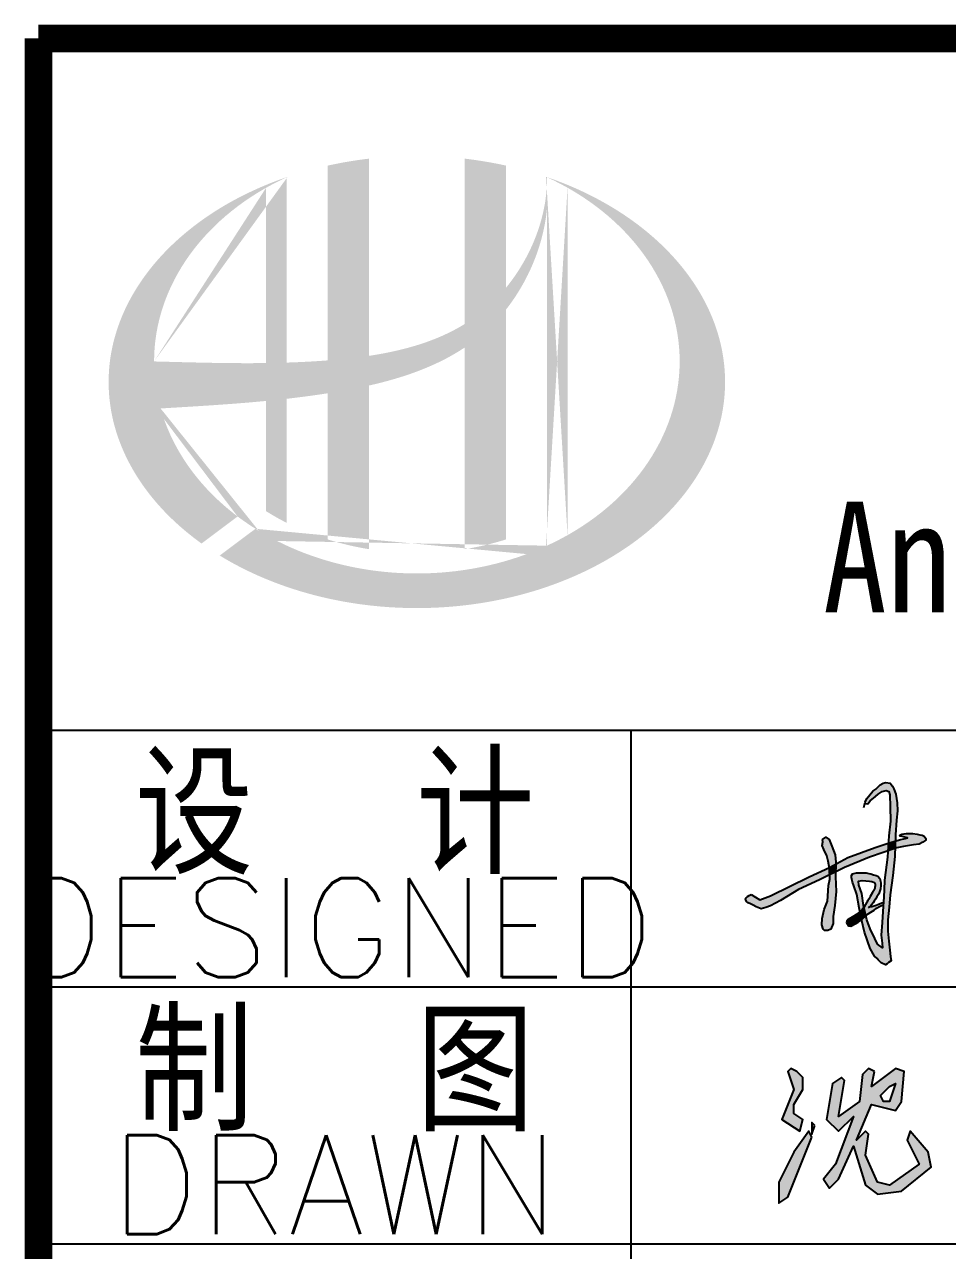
# Model space of a CAD drawing. Header units: millimetres. Extents: x 866561 to 877878, y 40199 to 44891.
# Drawn here: x 876693.65 to 876717.01, y 40247.47 to 40278.49 of the extents above; entities that cross this region are included whole.
import ezdxf
from ezdxf.enums import TextEntityAlignment as Align

# ---------------------------------------------------------------- set-up
doc = ezdxf.new("R2010")
doc.units = ezdxf.units.MM
doc.header["$LTSCALE"] = 1000
doc.header["$MEASUREMENT"] = 0
doc.layers.add('HATCH', color=8, linetype='Continuous')
doc.styles.add('ECEC_TQ', font='txt_l.shx', dxfattribs={"bigfont": 'hztxt_l.shx'})
doc.styles.add('ECEC_TQ_S', font='')
doc.styles.get('ECEC_TQ_S').set_extended_font_data('SimSun')

msp = doc.modelspace()

# ---------------------------------------------------------------- hatches: boundary and pattern name
h = msp.add_hatch(color=256)
edge = h.paths.add_edge_path()
edge.add_spline(control_points=[(876702.368, 40269.355), (876702.429, 40269.369), (876702.49, 40269.383), (876702.981, 40269.502), (876703.407, 40269.632), (876704.157, 40269.943), (876704.486, 40270.113), (876704.795, 40270.319)], knot_values=[61.629012, 61.629012, 61.629012, 61.629012, 63.330431, 63.330431, 75.353634, 75.353634, 85.398649, 85.398649, 85.398649, 85.398649], degree=3, periodic=0)
edge.add_line((876704.795, 40270.319), (876704.795, 40265.216))
edge.add_spline(control_points=[(876704.795, 40265.216), (876704.967, 40265.244), (876705.137, 40265.277), (876705.484, 40265.358), (876705.661, 40265.406), (876705.835, 40265.461)], knot_values=[4.908456, 4.908456, 4.908456, 4.908456, 4.992821, 4.992821, 5.083034, 5.083034, 5.083034, 5.083034], degree=3, periodic=0)
edge.add_line((876705.835, 40265.461), (876705.835, 40271.275))
edge.add_spline(control_points=[(876705.835, 40271.275), (876705.922, 40271.384), (876706.003, 40271.498), (876706.264, 40271.894), (876706.421, 40272.194), (876706.714, 40272.922), (876706.826, 40273.36), (876706.873, 40273.813), (876706.874, 40273.826), (876706.875, 40273.839)], knot_values=[97.991744, 97.991744, 97.991744, 97.991744, 101.64219, 101.64219, 110.337975, 110.337975, 121.934322, 121.934322, 122.270691, 122.270691, 122.270691, 122.270691], degree=3, periodic=0)
edge.add_line((876706.875, 40273.839), (876706.875, 40274.543))
edge.add_spline(control_points=[(876706.875, 40274.543), (876706.874, 40274.466), (876706.871, 40274.389), (876706.865, 40274.313)], knot_values=[126.194075, 126.194075, 126.194075, 126.194075, 128.396762, 128.396762, 128.396762, 128.396762], degree=3, periodic=0)
edge.add_spline(control_points=[(876706.865, 40274.313), (876706.86, 40274.251), (876706.854, 40274.188), (876706.846, 40274.126)], knot_values=[124.417049, 124.417049, 124.417049, 124.417049, 126.194075, 126.194075, 126.194075, 126.194075], degree=3, periodic=0)
edge.add_spline(control_points=[(876706.846, 40274.126), (876706.835, 40274.035), (876706.82, 40273.944), (876706.802, 40273.853)], knot_values=[121.80529, 121.80529, 121.80529, 121.80529, 124.417049, 124.417049, 124.417049, 124.417049], degree=3, periodic=0)
edge.add_spline(control_points=[(876706.802, 40273.853), (876706.778, 40273.731), (876706.749, 40273.61), (876706.714, 40273.49)], knot_values=[118.31574, 118.31574, 118.31574, 118.31574, 121.80529, 121.80529, 121.80529, 121.80529], degree=3, periodic=0)
edge.add_spline(control_points=[(876706.714, 40273.49), (876706.679, 40273.369), (876706.639, 40273.249), (876706.593, 40273.13)], knot_values=[114.795988, 114.795988, 114.795988, 114.795988, 118.31574, 118.31574, 118.31574, 118.31574], degree=3, periodic=0)
edge.add_spline(control_points=[(876706.593, 40273.13), (876706.548, 40273.013), (876706.499, 40272.898), (876706.444, 40272.784)], knot_values=[111.329641, 111.329641, 111.329641, 111.329641, 114.795988, 114.795988, 114.795988, 114.795988], degree=3, periodic=0)
edge.add_spline(control_points=[(876706.444, 40272.784), (876706.389, 40272.669), (876706.329, 40272.555), (876706.264, 40272.445)], knot_values=[107.79529, 107.79529, 107.79529, 107.79529, 111.329641, 111.329641, 111.329641, 111.329641], degree=3, periodic=0)
edge.add_spline(control_points=[(876706.264, 40272.445), (876706.201, 40272.336), (876706.134, 40272.231), (876706.063, 40272.128)], knot_values=[104.343579, 104.343579, 104.343579, 104.343579, 107.79529, 107.79529, 107.79529, 107.79529], degree=3, periodic=0)
edge.add_spline(control_points=[(876706.063, 40272.128), (876705.991, 40272.024), (876705.915, 40271.924), (876705.835, 40271.827)], knot_values=[100.8507, 100.8507, 100.8507, 100.8507, 104.343579, 104.343579, 104.343579, 104.343579], degree=3, periodic=0)
edge.add_line((876705.835, 40271.827), (876705.835, 40274.92))
edge.add_spline(control_points=[(876705.835, 40274.92), (876705.494, 40274.995), (876705.147, 40275.054), (876704.795, 40275.095)], knot_values=[4.423999, 4.423999, 4.423999, 4.423999, 4.558741, 4.558741, 4.558741, 4.558741], degree=3, periodic=0)
edge.add_line((876704.795, 40275.095), (876704.795, 40270.913))
edge.add_spline(control_points=[(876704.795, 40270.913), (876704.075, 40270.468), (876703.233, 40270.236), (876702.368, 40270.106)], knot_values=[63.246215, 63.246215, 63.246215, 63.246215, 87.689124, 87.689124, 87.689124, 87.689124], degree=3, periodic=0)
edge.add_line((876702.368, 40270.106), (876702.368, 40275.095))
edge.add_spline(control_points=[(876702.368, 40275.095), (876702.017, 40275.054), (876701.669, 40274.995), (876701.328, 40274.92)], knot_values=[4.866038, 4.866038, 4.866038, 4.866038, 5.000777, 5.000777, 5.000777, 5.000777], degree=3, periodic=0)
edge.add_line((876701.328, 40274.92), (876701.328, 40269.991))
edge.add_spline(control_points=[(876701.328, 40269.991), (876701.311, 40269.99), (876700.962, 40269.964), (876700.616, 40269.946), (876700.288, 40269.936)], knot_values=[43.657356, 43.657356, 43.657356, 43.657356, 44.134253, 53.497092, 53.497092, 53.497092, 53.497092], degree=3, periodic=0)
edge.add_line((876700.288, 40269.936), (876700.288, 40274.627))
edge.add_spline(control_points=[(876700.288, 40274.627), (876700.118, 40274.569), (876699.95, 40274.506), (876699.786, 40274.438)], knot_values=[5.14157, 5.14157, 5.14157, 5.14157, 5.212921, 5.212921, 5.212921, 5.212921], degree=3, periodic=0)
edge.add_spline(control_points=[(876699.786, 40274.438), (876699.717, 40274.41), (876699.649, 40274.381), (876699.327, 40274.239), (876699.081, 40274.117), (876698.846, 40273.985)], knot_values=[5.212921, 5.212921, 5.212921, 5.212921, 5.24296, 5.24296, 5.355623, 5.355623, 5.355623, 5.355623], degree=3, periodic=0)
edge.add_spline(control_points=[(876698.846, 40273.985), (876698.698, 40273.901), (876698.553, 40273.814), (876698.413, 40273.723)], knot_values=[5.355623, 5.355623, 5.355623, 5.355623, 5.426974, 5.426974, 5.426974, 5.426974], degree=3, periodic=0)
edge.add_spline(control_points=[(876698.413, 40273.723), (876698.339, 40273.674), (876698.266, 40273.625), (876698.131, 40273.53), (876698.069, 40273.485), (876698.008, 40273.439)], knot_values=[5.426974, 5.426974, 5.426974, 5.426974, 5.464765, 5.464765, 5.498325, 5.498325, 5.498325, 5.498325], degree=3, periodic=0)
edge.add_spline(control_points=[(876698.008, 40273.439), (876697.747, 40273.243), (876697.506, 40273.034), (876697.287, 40272.815)], knot_values=[5.498325, 5.498325, 5.498325, 5.498325, 5.641027, 5.641027, 5.641027, 5.641027], degree=3, periodic=0)
edge.add_spline(control_points=[(876697.287, 40272.815), (876697.217, 40272.745), (876697.15, 40272.674), (876696.945, 40272.448), (876696.816, 40272.29), (876696.699, 40272.128)], knot_values=[5.641027, 5.641027, 5.641027, 5.641027, 5.686569, 5.686569, 5.783729, 5.783729, 5.783729, 5.783729], degree=3, periodic=0)
edge.add_spline(control_points=[(876696.699, 40272.128), (876696.547, 40271.92), (876696.414, 40271.706), (876696.283, 40271.456), (876696.267, 40271.425), (876696.251, 40271.393)], knot_values=[5.783729, 5.783729, 5.783729, 5.783729, 5.908374, 5.908374, 5.92643, 5.92643, 5.92643, 5.92643], degree=3, periodic=0)
edge.add_spline(control_points=[(876696.251, 40271.393), (876696.126, 40271.142), (876696.026, 40270.885), (876695.951, 40270.626)], knot_values=[5.92643, 5.92643, 5.92643, 5.92643, 6.069132, 6.069132, 6.069132, 6.069132], degree=3, periodic=0)
edge.add_spline(control_points=[(876695.951, 40270.626), (876695.919, 40270.515), (876695.891, 40270.403), (876695.837, 40270.142), (876695.815, 40269.991), (876695.8, 40269.84)], knot_values=[6.069132, 6.069132, 6.069132, 6.069132, 6.130179, 6.130179, 6.211834, 6.211834, 6.211834, 6.211834], degree=3, periodic=0)
edge.add_spline(control_points=[(876695.8, 40269.84), (876695.788, 40269.709), (876695.782, 40269.577), (876695.782, 40269.445)], knot_values=[6.211834, 6.211834, 6.211834, 6.211834, 6.283185, 6.283185, 6.283185, 6.283185], degree=3, periodic=0)
edge.add_spline(control_points=[(876695.782, 40269.445), (876695.782, 40269.352), (876695.785, 40269.258), (876695.791, 40269.165)], knot_values=[6.283185, 6.283185, 6.283185, 6.283185, 6.333655, 6.333655, 6.333655, 6.333655], degree=3, periodic=0)
edge.add_spline(control_points=[(876695.791, 40269.165), (876695.804, 40268.979), (876695.829, 40268.792), (876695.866, 40268.607)], knot_values=[6.333655, 6.333655, 6.333655, 6.333655, 6.434594, 6.434594, 6.434594, 6.434594], degree=3, periodic=0)
edge.add_spline(control_points=[(876695.866, 40268.607), (876695.869, 40268.595), (876695.871, 40268.583), (876695.911, 40268.398), (876695.958, 40268.226), (876696.017, 40268.056)], knot_values=[6.434594, 6.434594, 6.434594, 6.434594, 6.441278, 6.441278, 6.535532, 6.535532, 6.535532, 6.535532], degree=3, periodic=0)
edge.add_spline(control_points=[(876696.017, 40268.056), (876696.08, 40267.874), (876696.155, 40267.693), (876696.242, 40267.515)], knot_values=[6.535532, 6.535532, 6.535532, 6.535532, 6.636471, 6.636471, 6.636471, 6.636471], degree=3, periodic=0)
edge.add_spline(control_points=[(876696.242, 40267.515), (876696.264, 40267.471), (876696.287, 40267.426), (876696.381, 40267.25), (876696.457, 40267.119), (876696.541, 40266.991)], knot_values=[6.636471, 6.636471, 6.636471, 6.636471, 6.661894, 6.661894, 6.73741, 6.73741, 6.73741, 6.73741], degree=3, periodic=0)
edge.add_spline(control_points=[(876696.541, 40266.991), (876696.653, 40266.819), (876696.777, 40266.651), (876696.912, 40266.487)], knot_values=[6.73741, 6.73741, 6.73741, 6.73741, 6.838349, 6.838349, 6.838349, 6.838349], degree=3, periodic=0)
edge.add_spline(control_points=[(876696.912, 40266.487), (876696.971, 40266.416), (876697.033, 40266.345), (876697.178, 40266.185), (876697.263, 40266.097), (876697.352, 40266.011)], knot_values=[6.838349, 6.838349, 6.838349, 6.838349, 6.88251, 6.88251, 6.939288, 6.939288, 6.939288, 6.939288], degree=3, periodic=0)
edge.add_spline(control_points=[(876697.352, 40266.011), (876697.51, 40265.857), (876697.679, 40265.709), (876697.857, 40265.567)], knot_values=[6.939288, 6.939288, 6.939288, 6.939288, 7.040227, 7.040227, 7.040227, 7.040227], degree=3, periodic=0)
edge.add_spline(control_points=[(876697.857, 40265.567), (876697.947, 40265.496), (876698.039, 40265.426), (876698.133, 40265.359)], knot_values=[7.040227, 7.040227, 7.040227, 7.040227, 7.090696, 7.090696, 7.090696, 7.090696], degree=3, periodic=0)
edge.add_line((876698.133, 40265.359), (876699.045, 40266.042))
edge.add_ellipse((876703.582, 40269.965), major_axis=(6.65, 0), ratio=0.806676, start_angle=192.819, end_angle=226.9853, ccw=False)
edge.add_spline(control_points=[(876697.097, 40268.775), (876697.338, 40268.79), (876697.578, 40268.804), (876698.465, 40268.859), (876699.113, 40268.902), (876699.768, 40268.966)], knot_values=[11.398263, 11.398263, 11.398263, 11.398263, 18.40729, 18.40729, 37.18094, 37.18094, 37.18094, 37.18094], degree=3, periodic=0)
edge.add_line((876699.768, 40268.966), (876699.768, 40266.175))
edge.add_spline(control_points=[(876699.768, 40266.175), (876699.804, 40266.153), (876699.84, 40266.131), (876700.009, 40266.029), (876700.147, 40265.953), (876700.288, 40265.881)], knot_values=[4.049945, 4.049945, 4.049945, 4.049945, 4.072021, 4.072021, 4.153257, 4.153257, 4.153257, 4.153257], degree=3, periodic=0)
edge.add_line((876700.288, 40265.881), (876700.288, 40269.02))
edge.add_spline(control_points=[(876700.288, 40269.02), (876700.61, 40269.057), (876700.934, 40269.099), (876701.283, 40269.153), (876701.305, 40269.157), (876701.328, 40269.16)], knot_values=[42.135009, 42.135009, 42.135009, 42.135009, 51.307228, 51.307228, 51.948574, 51.948574, 51.948574, 51.948574], degree=3, periodic=0)
edge.add_line((876701.328, 40269.16), (876701.328, 40265.461))
edge.add_spline(control_points=[(876701.328, 40265.461), (876701.665, 40265.355), (876702.013, 40265.273), (876702.368, 40265.216)], knot_values=[4.34174, 4.34174, 4.34174, 4.34174, 4.516316, 4.516316, 4.516316, 4.516316], degree=3, periodic=0)
edge.add_line((876702.368, 40265.216), (876702.368, 40269.355))
edge = h.paths.add_edge_path(flags=16)
edge.add_ellipse((876703.582, 40269.965), major_axis=(6.65, 0), ratio=0.806676, start_angle=124.9875, end_angle=179.999, ccw=False)
edge.add_line((876699.768, 40274.36), (876699.768, 40269.924))
edge.add_spline(control_points=[(876699.768, 40269.924), (876698.815, 40269.911), (876697.875, 40269.941), (876696.931, 40269.965)], knot_values=[11.27373, 11.27373, 11.27373, 11.27373, 38.687513, 38.687513, 38.687513, 38.687513], degree=3, periodic=0)
edge = h.paths.add_edge_path()
edge.add_spline(control_points=[(876698.593, 40265.054), (876698.904, 40264.864), (876699.235, 40264.691), (876700.081, 40264.319), (876700.614, 40264.14), (876701.722, 40263.874), (876702.296, 40263.787), (876703.458, 40263.71), (876704.044, 40263.719), (876705.2, 40263.834), (876705.769, 40263.939), (876706.859, 40264.24), (876707.38, 40264.435), (876708.349, 40264.904), (876708.797, 40265.177), (876709.597, 40265.787), (876709.949, 40266.122), (876710.542, 40266.837), (876710.783, 40267.216), (876711.147, 40267.997), (876711.27, 40268.399), (876711.395, 40269.211), (876711.398, 40269.621), (876711.283, 40270.436), (876711.165, 40270.841), (876710.809, 40271.628), (876710.571, 40272.01), (876709.983, 40272.732), (876709.633, 40273.071), (876708.835, 40273.688), (876708.387, 40273.965), (876707.575, 40274.363), (876707.232, 40274.505), (876706.875, 40274.627)], knot_values=[0.886421, 0.886421, 0.886421, 0.886421, 1.040557, 1.040557, 1.261172, 1.261172, 1.481788, 1.481788, 1.702404, 1.702404, 1.92302, 1.92302, 2.143636, 2.143636, 2.364252, 2.364252, 2.584868, 2.584868, 2.805484, 2.805484, 3.026099, 3.026099, 3.246715, 3.246715, 3.46852, 3.46852, 3.690325, 3.690325, 3.91213, 3.91213, 4.133935, 4.133935, 4.283209, 4.283209, 4.283209, 4.283209], degree=3, periodic=0)
edge.add_line((876706.875, 40274.627), (876706.875, 40274.627))
edge.add_spline(control_points=[(876706.875, 40274.626), (876706.875, 40274.598), (876706.875, 40274.57), (876706.875, 40274.543)], knot_values=[128.396762, 128.396762, 128.396762, 128.396762, 129.192193, 129.192193, 129.192193, 129.192193], degree=3, periodic=0)
edge.add_line((876706.875, 40274.543), (876706.875, 40265.304))
edge.add_ellipse((876703.582, 40269.965), major_axis=(6.65, 0), ratio=0.806676, start_angle=232.1054, end_angle=299.6833, ccw=False)
edge.add_line((876699.497, 40265.731), (876698.593, 40265.054))
edge = h.paths.add_edge_path(flags=16)
edge.add_ellipse((876703.582, 40269.965), major_axis=(6.65, 0), ratio=0.806676, start_angle=304.9875, end_angle=415.0121, ccw=False)
edge.add_line((876707.395, 40265.57), (876707.395, 40274.36))
at = {"linetype": 'Continuous'}
h = msp.add_hatch(color=256, dxfattribs=at)
h.paths.add_polyline_path([(876713.119, 40250.941), (876713.119, 40251.168), (876713.346, 40251.546), (876713.346, 40251.849), (876713.195, 40252), (876713.044, 40252.076), (876712.968, 40252), (876713.119, 40251.546), (876712.817, 40250.79), (876713.27, 40250.488), (876713.346, 40250.79)])
h.paths.add_polyline_path([(876713.649, 40250.639), (876713.573, 40250.715), (876713.573, 40250.412)])
h.paths.add_polyline_path([(876713.573, 40250.336), (876713.497, 40250.488), (876713.119, 40249.958), (876712.741, 40249.202), (876712.741, 40248.673), (876712.968, 40248.824)])
h.paths.add_polyline_path([(876715.085, 40251.168), (876715.69, 40251.017), (876715.842, 40251.244), (876715.917, 40252), (876715.69, 40252.076), (876715.085, 40251.622), (876715.161, 40252), (876715.01, 40252.076), (876714.859, 40251.925), (876714.783, 40251.244), (876714.254, 40250.866), (876714.405, 40251.773), (876714.329, 40251.849), (876714.102, 40251.698), (876713.951, 40250.79), (876714.254, 40250.488), (876714.632, 40250.866), (876714.178, 40249.656), (876713.875, 40249.278), (876714.027, 40249.051), (876714.254, 40249.278), (876714.632, 40250.11), (876714.934, 40249.126), (876715.237, 40248.9), (876715.842, 40248.975), (876716.598, 40249.58), (876716.522, 40249.958), (876716.069, 40250.488), (876715.993, 40250.261), (876716.295, 40249.656), (876715.539, 40249.126), (876715.237, 40249.202), (876714.934, 40249.883), (876715.01, 40250.412), (876714.934, 40250.488), (876714.707, 40250.261)])
h.paths.add_polyline_path([(876715.312, 40251.395), (876715.539, 40251.622), (876715.69, 40251.698), (876715.539, 40251.244), (876715.388, 40251.244)], flags=16)
at = {"layer": 'HATCH'}
for points in [[(876715.721, 40258.358), (876715.742, 40258.593), (876715.739, 40258.799), (876715.699, 40259.018), (876715.656, 40259.154), (876715.616, 40259.223), (876715.56, 40259.293), (876715.448, 40259.314), (876715.384, 40259.295), (876715.309, 40259.25), (876715.194, 40259.143), (876715.117, 40259.093), (876715.045, 40258.999), (876714.97, 40258.911), (876714.927, 40258.815), (876714.918, 40258.78), (876714.992, 40258.773), (876715.056, 40258.847), (876715.188, 40258.958), (876715.255, 40259.019), (876715.356, 40259.086), (876715.454, 40259.113), (876715.522, 40259.086), (876715.549, 40258.998), (876715.562, 40258.698), (876715.569, 40258.338), (876715.525, 40257.96), (876715.513, 40257.779), (876715.69, 40257.83), (876715.697, 40257.988)], [(876714.17, 40257.483), (876714.087, 40257.704), (876714.017, 40257.871), (876713.929, 40257.927), (876713.846, 40257.871), (876713.852, 40257.808), (876713.841, 40257.72), (876713.884, 40257.621), (876713.958, 40257.456), (876713.988, 40257.322), (876714.023, 40257.159), (876714.183, 40257.247), (876714.184, 40257.298)], [(876715.032, 40257.42), (876715.499, 40257.582), (876715.513, 40257.779), (876715.484, 40257.771), (876715.177, 40257.67), (876714.487, 40257.416), (876714.183, 40257.247), (876714.179, 40257.053), (876714.402, 40257.164)], [(876715.69, 40257.83), (876715.513, 40257.779), (876715.499, 40257.582), (876715.683, 40257.646)], [(876716.383, 40257.802), (876716.458, 40257.853), (876716.46, 40257.896), (876716.416, 40257.954), (876716.371, 40257.977), (876716.313, 40257.991), (876716.245, 40258.008), (876716.13, 40258.02), (876716.049, 40258.024), (876715.973, 40258.024), (876715.913, 40258.014), (876715.851, 40258.002), (876715.804, 40257.981), (876715.808, 40257.956), (876715.86, 40257.944), (876715.928, 40257.927), (876715.998, 40257.913), (876715.936, 40257.894), (876715.794, 40257.859), (876715.69, 40257.83), (876715.683, 40257.646), (876715.73, 40257.662), (876715.893, 40257.695), (876716.15, 40257.738), (876716.293, 40257.754)], [(876714.97, 40255.836), (876714.945, 40255.941), (876714.87, 40255.875), (876714.837, 40255.847), (876714.837, 40255.846), (876714.913, 40255.528), (876715.057, 40255.116), (876715.166, 40254.916), (876715.228, 40254.863), (876715.254, 40254.822), (876715.331, 40254.754), (876715.441, 40254.698), (876715.479, 40254.724), (876715.513, 40254.756), (876715.586, 40254.801), (876715.565, 40254.91), (876715.548, 40255.071), (876715.528, 40255.298), (876715.501, 40255.552), (876715.504, 40255.837), (876715.533, 40256.159), (876715.56, 40256.467), (876715.63, 40256.962), (876715.675, 40257.438), (876715.683, 40257.646), (876715.499, 40257.582), (876715.488, 40257.42), (876715.414, 40256.842), (876715.407, 40256.599), (876715.397, 40256.417), (876715.377, 40256.052), (876715.357, 40255.773), (876715.333, 40255.452), (876715.353, 40255.25), (876715.367, 40255.133), (876715.24, 40255.223), (876715.174, 40255.364), (876715.055, 40255.611)], [(876713.239, 40256.604), (876713.771, 40256.85), (876714.032, 40256.98), (876714.028, 40257.135), (876714.023, 40257.159), (876713.512, 40256.927), (876712.532, 40256.443), (876712.263, 40256.341), (876712.039, 40256.478), (876711.987, 40256.456), (876711.952, 40256.429), (876711.917, 40256.394), (876711.898, 40256.357), (876711.923, 40256.303), (876711.962, 40256.272), (876712.028, 40256.245), (876712.088, 40256.206), (876712.164, 40256.163), (876712.298, 40256.116), (876712.409, 40256.153), (876712.529, 40256.196), (876712.783, 40256.328)], [(876714.183, 40257.247), (876714.023, 40257.159), (876714.028, 40257.135), (876714.032, 40256.98), (876714.179, 40257.053)], [(876714.193, 40256.553), (876714.177, 40256.927), (876714.179, 40257.053), (876714.032, 40256.98), (876714.035, 40256.865), (876713.997, 40256.706), (876713.972, 40256.309), (876713.893, 40256.103), (876713.841, 40255.871), (876713.832, 40255.713), (876713.866, 40255.601), (876713.897, 40255.569), (876713.983, 40255.569), (876714.058, 40255.605), (876714.114, 40255.749), (876714.118, 40255.919), (876714.159, 40256.203)], [(876715.245, 40256.94), (876715.208, 40256.963), (876715.137, 40256.98), (876715.073, 40257), (876715.016, 40257.014), (876714.952, 40257.024), (876714.891, 40257.031), (876714.793, 40257.031), (876714.709, 40257.031), (876714.605, 40257), (876714.578, 40256.96), (876714.578, 40256.909), (876714.608, 40256.795), (876714.638, 40256.701), (876714.716, 40256.475), (876714.773, 40256.145), (876714.798, 40256.029), (876714.895, 40256.153), (876714.885, 40256.197), (876714.84, 40256.508), (876714.766, 40256.718), (876714.757, 40256.818), (876714.848, 40256.834), (876715.04, 40256.816), (876715.094, 40256.81), (876715.135, 40256.79), (876715.166, 40256.775), (876715.176, 40256.74), (876715.176, 40256.697), (876715.159, 40256.603), (876715.111, 40256.529), (876715.055, 40256.43), (876715.016, 40256.364), (876714.994, 40256.327), (876714.966, 40256.284), (876714.933, 40256.223), (876714.895, 40256.153), (876714.945, 40255.941), (876715, 40255.988), (876715.072, 40256.036), (876715.152, 40256.086), (876715.213, 40256.131), (876715.305, 40256.181), (876715.386, 40256.218), (876715.389, 40256.274), (876715.352, 40256.264), (876715.25, 40256.225), (876715.207, 40256.207), (876715.096, 40256.177), (876715.031, 40256.163), (876715.06, 40256.185), (876715.131, 40256.266), (876715.158, 40256.31), (876715.185, 40256.364), (876715.222, 40256.417), (876715.269, 40256.495), (876715.313, 40256.62), (876715.319, 40256.704), (876715.319, 40256.768), (876715.316, 40256.818), (876715.299, 40256.883)], [(876714.837, 40255.847), (876714.798, 40256.029), (876714.642, 40255.934), (876714.494, 40255.849), (876714.466, 40255.804), (876714.457, 40255.767), (876714.503, 40255.688), (876714.563, 40255.678), (876714.672, 40255.736), (876714.746, 40255.782), (876714.807, 40255.821)], [(876714.895, 40256.153), (876714.798, 40256.029), (876714.837, 40255.847), (876714.87, 40255.875), (876714.945, 40255.941)]]:
    msp.add_hatch(color=256, dxfattribs=at).paths.add_polyline_path(points)

# ---------------------------------------------------------------- linework, layer by layer
for p, q in [((876694.003, 40260.639), (876804.003, 40260.639)), ((876709.003, 40228.139), (876709.003, 40260.639)), ((876694.003, 40254.139), (876749.003, 40254.139)), ((876694.003, 40247.639), (876749.003, 40247.639))]:
    msp.add_line(p, q)
at = {"const_width": 0.7}
for points in [[(876874.003, 40278.139), (876694.003, 40278.139)], [(876694.003, 40278.139), (876694.003, 40218.139)]]:
    msp.add_lwpolyline(points, dxfattribs=at)
for points in [[(876714.895, 40258.681), (876714.927, 40258.815), (876714.97, 40258.911), (876715.045, 40258.999), (876715.117, 40259.093), (876715.194, 40259.143), (876715.309, 40259.25), (876715.384, 40259.295), (876715.448, 40259.314), (876715.56, 40259.293), (876715.616, 40259.223), (876715.656, 40259.154), (876715.699, 40259.018), (876715.739, 40258.799), (876715.742, 40258.593), (876715.721, 40258.358), (876715.697, 40257.988), (876715.675, 40257.438), (876715.63, 40256.962), (876715.56, 40256.467), (876715.533, 40256.159), (876715.504, 40255.837), (876715.501, 40255.552), (876715.528, 40255.298), (876715.548, 40255.071), (876715.565, 40254.91), (876715.586, 40254.801), (876715.513, 40254.756), (876715.479, 40254.724), (876715.441, 40254.698), (876715.331, 40254.754), (876715.254, 40254.822), (876715.228, 40254.863), (876715.166, 40254.916), (876715.057, 40255.116), (876714.913, 40255.528), (876714.837, 40255.846), (876714.773, 40256.145), (876714.716, 40256.475), (876714.638, 40256.701), (876714.608, 40256.795), (876714.578, 40256.909), (876714.578, 40256.96), (876714.605, 40257), (876714.605, 40257), (876714.709, 40257.031), (876714.793, 40257.031), (876714.793, 40257.031), (876714.891, 40257.031), (876714.952, 40257.024), (876715.016, 40257.014), (876715.073, 40257), (876715.137, 40256.98), (876715.208, 40256.963), (876715.245, 40256.94), (876715.299, 40256.883), (876715.316, 40256.818), (876715.319, 40256.768), (876715.319, 40256.704), (876715.313, 40256.62), (876715.269, 40256.495), (876715.222, 40256.417), (876715.185, 40256.364), (876715.158, 40256.31), (876715.131, 40256.266), (876715.131, 40256.266), (876715.06, 40256.185), (876715.002, 40256.141)], [(876714.918, 40258.78), (876714.992, 40258.773), (876714.992, 40258.773), (876715.056, 40258.847), (876715.188, 40258.958), (876715.255, 40259.019), (876715.356, 40259.086), (876715.454, 40259.113), (876715.454, 40259.113), (876715.522, 40259.086), (876715.549, 40258.998), (876715.562, 40258.698), (876715.569, 40258.338), (876715.525, 40257.96), (876715.488, 40257.42), (876715.414, 40256.842), (876715.407, 40256.599), (876715.397, 40256.417), (876715.377, 40256.052), (876715.357, 40255.773), (876715.333, 40255.452), (876715.353, 40255.25), (876715.367, 40255.133), (876715.367, 40255.133), (876715.24, 40255.223), (876715.174, 40255.364), (876715.055, 40255.611), (876714.97, 40255.836), (876714.885, 40256.197), (876714.84, 40256.508), (876714.766, 40256.718), (876714.757, 40256.818), (876714.757, 40256.818), (876714.848, 40256.834), (876715.04, 40256.816), (876715.04, 40256.816), (876715.094, 40256.81), (876715.135, 40256.79), (876715.166, 40256.775), (876715.176, 40256.74), (876715.176, 40256.697), (876715.159, 40256.603), (876715.111, 40256.529), (876715.055, 40256.43), (876715.016, 40256.364), (876714.994, 40256.327), (876714.966, 40256.284), (876714.933, 40256.223), (876714.895, 40256.153), (876714.798, 40256.029), (876714.642, 40255.934), (876714.494, 40255.849), (876714.466, 40255.804), (876714.457, 40255.767), (876714.503, 40255.688), (876714.563, 40255.678), (876714.672, 40255.736), (876714.746, 40255.782), (876714.807, 40255.821), (876714.87, 40255.875), (876715, 40255.988), (876715.072, 40256.036), (876715.152, 40256.086), (876715.213, 40256.131), (876715.305, 40256.181), (876715.386, 40256.218)], [(876712.039, 40256.478), (876712.263, 40256.341), (876712.532, 40256.443), (876713.512, 40256.927), (876714.023, 40257.159), (876714.487, 40257.416), (876715.177, 40257.67), (876715.484, 40257.771), (876715.794, 40257.859), (876715.936, 40257.894), (876715.998, 40257.913), (876715.928, 40257.927), (876715.86, 40257.944), (876715.808, 40257.956), (876715.808, 40257.956), (876715.804, 40257.981), (876715.851, 40258.002), (876715.913, 40258.014), (876715.973, 40258.024), (876716.049, 40258.024), (876716.13, 40258.02), (876716.245, 40258.008), (876716.313, 40257.991), (876716.371, 40257.977), (876716.416, 40257.954), (876716.46, 40257.896), (876716.458, 40257.853), (876716.383, 40257.802), (876716.293, 40257.754), (876716.15, 40257.738), (876715.893, 40257.695), (876715.73, 40257.662), (876715.032, 40257.42), (876714.402, 40257.164), (876713.771, 40256.85), (876713.239, 40256.604), (876712.783, 40256.328), (876712.529, 40256.196), (876712.409, 40256.153), (876712.298, 40256.116), (876712.164, 40256.163), (876712.088, 40256.206), (876712.028, 40256.245), (876711.962, 40256.272), (876711.923, 40256.303), (876711.898, 40256.357), (876711.917, 40256.394), (876711.952, 40256.429), (876711.987, 40256.456), (876712.039, 40256.478)], [(876713.846, 40257.871), (876713.929, 40257.927), (876714.017, 40257.871), (876714.087, 40257.704), (876714.17, 40257.483), (876714.184, 40257.298), (876714.177, 40256.927), (876714.193, 40256.553), (876714.159, 40256.203), (876714.118, 40255.919), (876714.114, 40255.749), (876714.058, 40255.605), (876713.983, 40255.569), (876713.897, 40255.569), (876713.866, 40255.601), (876713.832, 40255.713), (876713.841, 40255.871), (876713.893, 40256.103), (876713.972, 40256.309), (876713.997, 40256.706), (876714.035, 40256.865), (876714.028, 40257.135), (876713.988, 40257.322), (876713.958, 40257.456), (876713.884, 40257.621), (876713.841, 40257.72), (876713.852, 40257.808), (876713.846, 40257.871)], [(876715.031, 40256.163), (876715.031, 40256.163), (876715.096, 40256.177), (876715.207, 40256.207), (876715.25, 40256.225), (876715.352, 40256.264), (876715.389, 40256.274)]]:
    msp.add_lwpolyline(points)
at = {"linetype": 'Continuous', "elevation": 2318108.623}
for points in [[(876713.195, 40252), (876713.044, 40252.076), (876712.968, 40252), (876713.119, 40251.546), (876712.817, 40250.79), (876713.27, 40250.488), (876713.346, 40250.79), (876713.119, 40250.941), (876713.119, 40251.168), (876713.346, 40251.546), (876713.346, 40251.849), (876713.195, 40252)], [(876715.161, 40252), (876715.01, 40252.076), (876714.859, 40251.925), (876714.783, 40251.244), (876714.254, 40250.866), (876714.405, 40251.773), (876714.329, 40251.849), (876714.102, 40251.698), (876713.951, 40250.79), (876714.254, 40250.488), (876714.632, 40250.866), (876714.178, 40249.656), (876713.875, 40249.278), (876714.027, 40249.051), (876714.254, 40249.278), (876714.632, 40250.11), (876714.934, 40249.126), (876715.237, 40248.9), (876715.842, 40248.975), (876716.598, 40249.58), (876716.522, 40249.958), (876716.069, 40250.488), (876715.993, 40250.261), (876716.295, 40249.656), (876715.539, 40249.126), (876715.237, 40249.202), (876714.934, 40249.883), (876715.01, 40250.412), (876714.934, 40250.488), (876714.707, 40250.261), (876715.085, 40251.168), (876715.69, 40251.017), (876715.842, 40251.244), (876715.917, 40252), (876715.69, 40252.076), (876715.085, 40251.622), (876715.161, 40252)], [(876715.539, 40251.622), (876715.69, 40251.698), (876715.539, 40251.244), (876715.388, 40251.244), (876715.312, 40251.395), (876715.539, 40251.622)], [(876713.649, 40250.639), (876713.573, 40250.715), (876713.573, 40250.412), (876713.649, 40250.639)], [(876713.573, 40250.336), (876713.497, 40250.488), (876713.119, 40249.958), (876712.741, 40249.202), (876712.741, 40248.673), (876712.968, 40248.824), (876713.573, 40250.336)]]:
    msp.add_lwpolyline(points, dxfattribs=at)

# ---------------------------------------------------------------- texts
at = {"style": 'ECEC_TQ_S', "width": 0.85}
msp.add_text('Anhui Huadong Chemical & Medical Engineering Co.,Ltd', height=2.8, dxfattribs=at).set_placement((876755.952, 40264.639), align=Align.MIDDLE)
at = {"style": 'ECEC_TQ'}
for s, height, p in [('设  计', 3, (876701.503, 40258.639)), ('DESIGNED', 2.5, (876701.503, 40255.639)), ('制  图', 3, (876701.503, 40252.139)), ('DRAWN', 2.5, (876701.503, 40249.139))]:
    msp.add_text(s, height=height, dxfattribs=at).set_placement(p, align=Align.MIDDLE)

doc.saveas('drawing.dxf')
